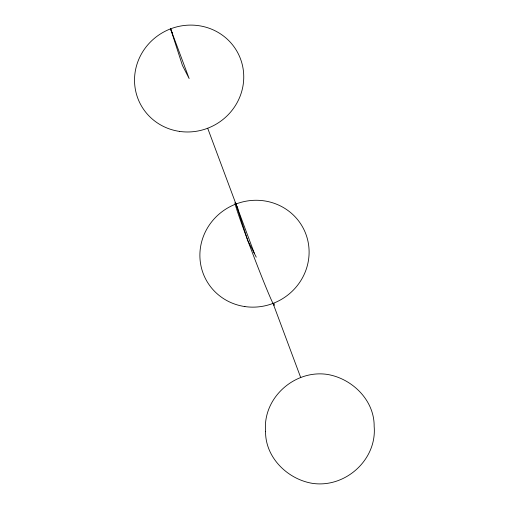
<?xml version="1.0" encoding="UTF-8"?>
<svg xmlns="http://www.w3.org/2000/svg" width="509" height="509" viewBox="0 0 509 509"><rect width="100%" height="100%" fill="white"/><g stroke="black" fill="none" stroke-linecap="round" stroke-linejoin="round"><path stroke-width="0.76" d="M256.262 257.153L247.8 240.623L235.96 204.014L238.015 209.123M170.604 28.841L189.144 78.539L182.445 65.451L170.604 28.841L172.653 33.95M207.685 128.236L254.5 253.711M273.04 303.409L300.762 377.697M273.906 303.294A55.023 1.642 69.1 0 1 252.19 252.254A55.023 1.642 69.1 0 1 236.43 204.968M265.564 431.403C265.214 457.387 287.458 479.198 312.291 483.334C345.096 488.341 377.131 459.812 374.153 426.364C374.497 400.373 352.253 378.569 327.421 374.433C294.616 369.426 262.58 397.949 265.564 431.403M179.518 131.405A55.023 53.019 -27.1 0 0 240.509 58.891A55.023 53.019 -27.1 0 0 147.4 45.32A55.023 53.019 -27.1 0 0 179.518 131.405M244.874 306.571A55.023 53.019 -27.1 0 0 305.864 234.064A55.023 53.019 -27.1 0 0 212.756 220.492A55.023 53.019 -27.1 0 0 244.874 306.571"/></g></svg>
